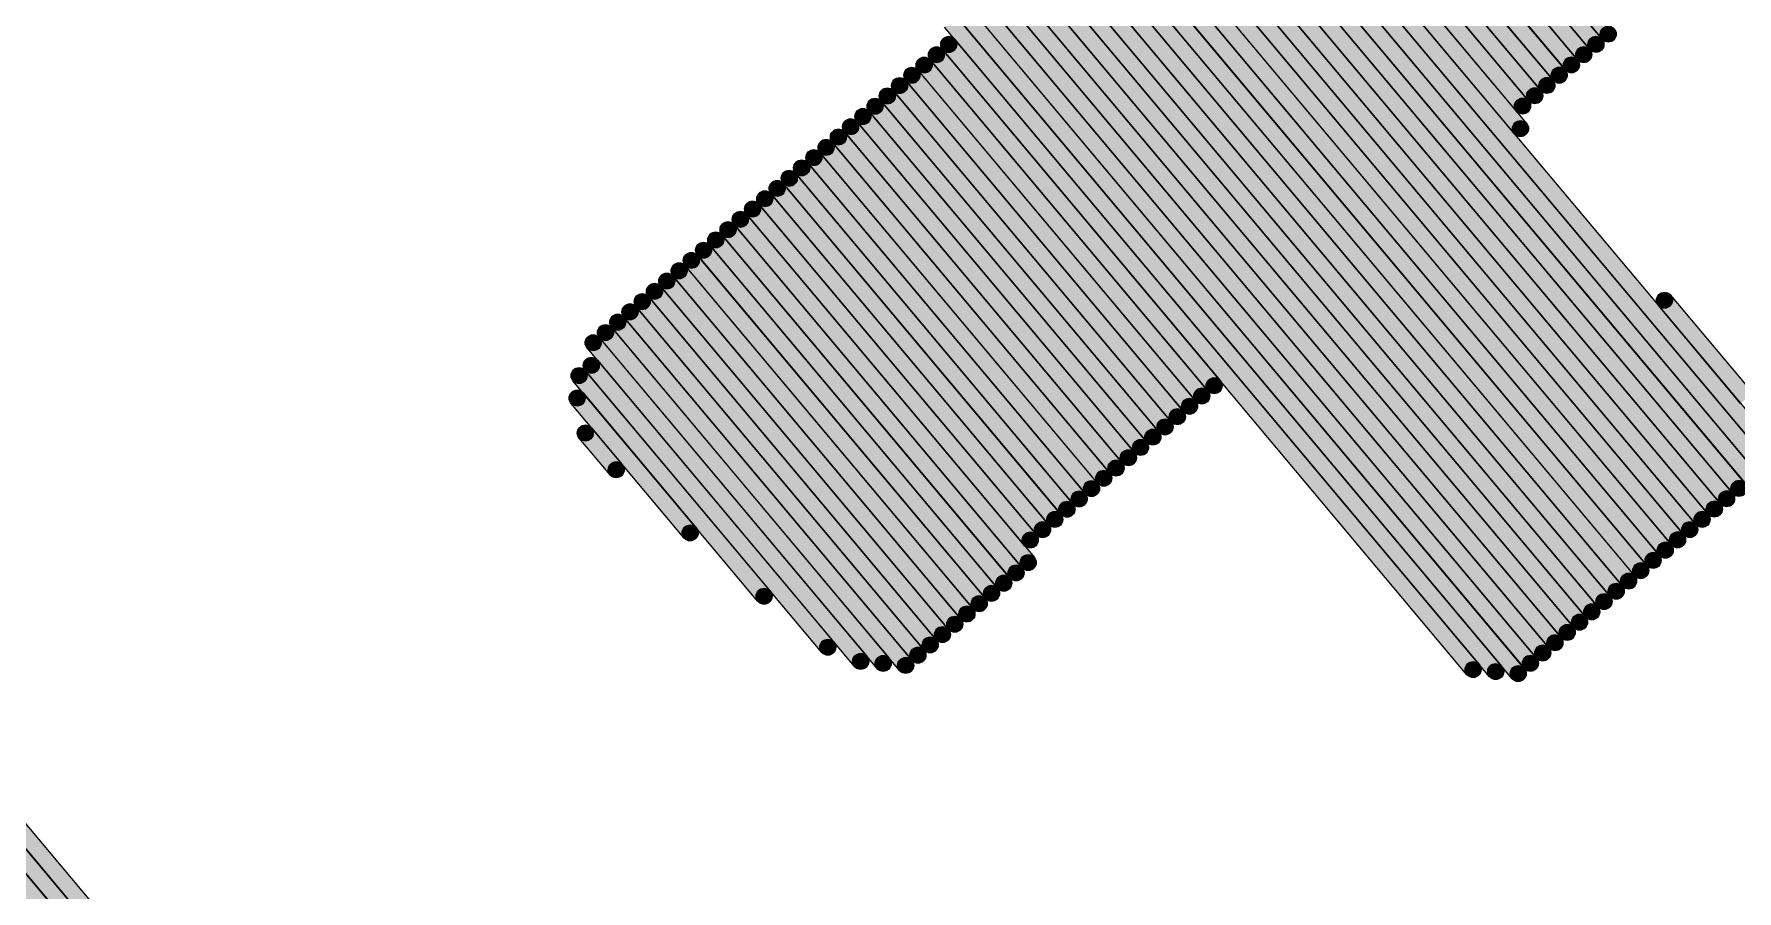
# Model space of a CAD drawing. Header units: millimetres. Extents: x -4 to 157, y -60 to 103.
# Drawn here: x 112.86 to 116.855, y -20.422 to -18.412 of the extents above; entities that cross this region are included whole.
import ezdxf

# ---------------------------------------------------------------- set-up
doc = ezdxf.new("R2010")
doc.units = ezdxf.units.MM
doc.layers.add('BottomSolder', color=6, linetype='Continuous', true_color=0xff00ff)
doc.layers.add('KeepOutLayer', color=6, linetype='Continuous', true_color=0xff00ff)

msp = doc.modelspace()

# ---------------------------------------------------------------- hatches: boundary and pattern name
at = {"layer": 'BottomSolder', "true_color": 0xff00ff}
for points in [[(91.2619, 5.3934), (91.2906, 5.4175), (114.6441, -22.4144), (114.6153, -22.4385)], [(91.2571, 5.3403), (91.2859, 5.3645), (114.5915, -22.4098), (114.5627, -22.4339)], [(91.2525, 5.2875), (91.2813, 5.3117), (114.5385, -22.4052), (114.5097, -22.4293)], [(115.2192, -17.6692), (115.2479, -17.6451), (116.8161, -19.514), (116.7874, -19.5382)], [(115.2721, -17.6738), (115.3008, -17.6496), (116.845, -19.4899), (116.8162, -19.514)], [(115.3008, -17.6498), (115.3295, -17.6256), (116.8737, -19.4657), (116.845, -19.4898)], [(115.3536, -17.6543), (115.3824, -17.6302), (116.9024, -19.4417), (116.8736, -19.4658)], [(115.4066, -17.659), (115.4353, -17.6349), (116.9068, -19.3887), (116.8781, -19.4129)], [(115.1616, -17.7175), (115.1904, -17.6934), (116.7586, -19.5622), (116.7299, -19.5864)], [(115.1905, -17.6935), (115.2192, -17.6693), (116.7875, -19.5382), (116.7587, -19.5623)], [(115.9355, -17.7053), (115.9642, -17.6811), (116.5672, -18.3999), (116.5385, -18.4241)], [(115.1331, -17.7416), (115.1619, -17.7174), (116.73, -19.5864), (116.7013, -19.6105)], [(115.8778, -17.7536), (115.9065, -17.7294), (116.5098, -18.4482), (116.4811, -18.4723)], [(115.9067, -17.7293), (115.9354, -17.7051), (116.5385, -18.424), (116.5097, -18.4482)], [(115.0753, -17.79), (115.104, -17.7658), (116.6724, -19.6345), (116.6436, -19.6586)], [(115.1042, -17.7657), (115.1329, -17.7416), (116.7011, -19.6105), (116.6724, -19.6347)], [(115.8491, -17.7777), (115.8779, -17.7535), (116.481, -18.4724), (116.4522, -18.4965)], [(115.0179, -17.8382), (115.0467, -17.814), (116.6148, -19.683), (116.5861, -19.7071)], [(115.0466, -17.8141), (115.0754, -17.7899), (116.6436, -19.6587), (116.6149, -19.6828)], [(115.7916, -17.8259), (115.8203, -17.8018), (116.4234, -18.5205), (116.3947, -18.5447)], [(115.8204, -17.8019), (115.8491, -17.7778), (116.4523, -18.4963), (116.4235, -18.5205)], [(114.9892, -17.8622), (115.018, -17.8381), (116.5861, -19.707), (116.5573, -19.7311)], [(115.7341, -17.8741), (115.7629, -17.85), (116.366, -18.5689), (116.3373, -18.593)], [(115.763, -17.85), (115.7917, -17.8259), (116.3947, -18.5446), (116.3659, -18.5687)], [(114.9317, -17.9104), (114.9604, -17.8863), (116.5286, -19.7553), (116.4999, -19.7794)], [(114.9605, -17.8864), (114.9893, -17.8623), (116.5574, -19.7311), (116.5287, -19.7552)], [(115.6525, -17.8937), (115.6813, -17.8695), (116.9116, -19.336), (116.8828, -19.3601)], [(115.7052, -17.8983), (115.734, -17.8742), (116.3613, -18.6217), (116.3326, -18.6459)], [(114.8742, -17.9587), (114.903, -17.9346), (116.4711, -19.8035), (116.4423, -19.8277)], [(114.9028, -17.9347), (114.9316, -17.9105), (116.4999, -19.7794), (116.4711, -19.8035)], [(114.8407, -18.0358), (114.8694, -18.0117), (116.4135, -19.8517), (116.3848, -19.8758)], [(114.8695, -18.0117), (114.8983, -17.9876), (116.4423, -19.8276), (116.4135, -19.8518)], [(114.8363, -18.0886), (114.8651, -18.0645), (116.3847, -19.8759), (116.3559, -19.9)], [(114.8316, -18.1416), (114.8603, -18.1175), (116.3562, -19.9001), (116.3274, -19.9242)], [(114.9959, -18.3957), (115.0247, -18.3715), (116.3032, -19.8954), (116.2745, -19.9195)], [(114.9625, -18.4726), (114.9912, -18.4485), (115.6426, -19.2248), (115.6139, -19.2489)], [(114.9912, -18.4485), (115.0199, -18.4244), (116.2503, -19.8907), (116.2215, -19.9148)], [(114.9337, -18.4968), (114.9625, -18.4727), (115.6138, -19.249), (115.585, -19.2731)], [(114.8761, -18.545), (114.9049, -18.5208), (115.5564, -19.2974), (115.5276, -19.3215)], [(114.9049, -18.5208), (114.9336, -18.4967), (115.585, -19.273), (115.5563, -19.2971)], [(114.8187, -18.5933), (114.8474, -18.5691), (115.4989, -19.3454), (115.4701, -19.3695)], [(114.8474, -18.5692), (114.8761, -18.5451), (115.5275, -19.3213), (115.4987, -19.3454)], [(114.79, -18.6174), (114.8188, -18.5933), (115.4701, -19.3696), (115.4413, -19.3937)], [(114.7324, -18.6656), (114.7611, -18.6415), (115.4125, -19.4179), (115.3838, -19.4421)], [(114.7612, -18.6416), (114.79, -18.6174), (115.4413, -19.3937), (115.4126, -19.4179)], [(114.6749, -18.714), (114.7036, -18.6898), (115.355, -19.4661), (115.3262, -19.4902)], [(114.7037, -18.6898), (114.7324, -18.6657), (115.3839, -19.442), (115.3551, -19.4661)], [(114.6463, -18.738), (114.675, -18.7139), (115.3263, -19.4902), (115.2975, -19.5144)], [(114.5886, -18.7863), (114.6173, -18.7622), (115.2688, -19.5385), (115.2401, -19.5626)], [(114.6173, -18.7623), (114.646, -18.7382), (115.2975, -19.5145), (115.2687, -19.5386)], [(114.5311, -18.8345), (114.5598, -18.8104), (115.2114, -19.5867), (115.1826, -19.6109)], [(114.5598, -18.8104), (114.5886, -18.7863), (115.2401, -19.5626), (115.2114, -19.5867)], [(114.5024, -18.8586), (114.5312, -18.8345), (115.2066, -19.6397), (115.1778, -19.6638)], [(114.4449, -18.9068), (114.4737, -18.8827), (115.1491, -19.6879), (115.1203, -19.712)], [(114.4736, -18.8829), (114.5024, -18.8587), (115.1781, -19.6639), (115.1493, -19.688)], [(114.3874, -18.9551), (114.4161, -18.931), (115.0916, -19.736), (115.0629, -19.7602)], [(114.4162, -18.9311), (114.445, -18.9069), (115.1204, -19.7119), (115.0917, -19.736)], [(114.3587, -18.9794), (114.3874, -18.9553), (115.0629, -19.7602), (115.0341, -19.7843)], [(114.3011, -19.0275), (114.3299, -19.0034), (115.0053, -19.8084), (114.9766, -19.8326)], [(114.3299, -19.0035), (114.3586, -18.9793), (115.0342, -19.7843), (115.0054, -19.8084)], [(114.2436, -19.0757), (114.2724, -19.0516), (114.9478, -19.8569), (114.9191, -19.881)], [(114.2724, -19.0517), (114.3011, -19.0276), (114.9766, -19.8328), (114.9479, -19.8569)], [(116.6704, -19.0484), (116.6992, -19.0243), (116.8922, -19.2542), (116.8635, -19.2784)], [(114.215, -19.0999), (114.2437, -19.0758), (114.9191, -19.8809), (114.8904, -19.905)], [(114.1573, -19.1482), (114.186, -19.1241), (114.8134, -19.8715), (114.7847, -19.8957)], [(114.1861, -19.1241), (114.2148, -19.1), (114.8663, -19.8763), (114.8375, -19.9005)], [(114.1241, -19.2252), (114.1528, -19.2011), (114.587, -19.7186), (114.5582, -19.7428)], [(114.1528, -19.2011), (114.1815, -19.177), (114.7364, -19.8382), (114.7077, -19.8623)], [(114.1194, -19.278), (114.1482, -19.2539), (114.4135, -19.5702), (114.3847, -19.5943)], [(114.1388, -19.3599), (114.1675, -19.3357), (114.2399, -19.4218), (114.2112, -19.446)]]:
    msp.add_hatch(color=6, dxfattribs=at).paths.add_polyline_path(points, flags=0)
h = msp.add_hatch(color=6, dxfattribs=at)
edge = h.paths.add_edge_path(flags=0)
edge.add_arc((116.5529, -18.412), 0.0188, 0, 360)
h = msp.add_hatch(color=6, dxfattribs=at)
edge = h.paths.add_edge_path(flags=0)
edge.add_arc((114.9769, -18.4606), 0.0188, 0, 360)
h = msp.add_hatch(color=6, dxfattribs=at)
edge = h.paths.add_edge_path(flags=0)
edge.add_arc((115.0056, -18.4365), 0.0188, 0, 360)
h = msp.add_hatch(color=6, dxfattribs=at)
edge = h.paths.add_edge_path(flags=0)
edge.add_arc((116.4954, -18.4603), 0.0188, 0, 360)
h = msp.add_hatch(color=6, dxfattribs=at)
edge = h.paths.add_edge_path(flags=0)
edge.add_arc((116.5241, -18.4361), 0.0188, 0, 360)
h = msp.add_hatch(color=6, dxfattribs=at)
edge = h.paths.add_edge_path(flags=0)
edge.add_arc((114.9193, -18.5087), 0.0188, 0, 360)
h = msp.add_hatch(color=6, dxfattribs=at)
edge = h.paths.add_edge_path(flags=0)
edge.add_arc((114.9481, -18.4847), 0.0188, 0, 360)
h = msp.add_hatch(color=6, dxfattribs=at)
edge = h.paths.add_edge_path(flags=0)
edge.add_arc((116.4379, -18.5084), 0.0188, 0, 360)
h = msp.add_hatch(color=6, dxfattribs=at)
edge = h.paths.add_edge_path(flags=0)
edge.add_arc((116.4666, -18.4844), 0.0188, 0, 360)
h = msp.add_hatch(color=6, dxfattribs=at)
edge = h.paths.add_edge_path(flags=0)
edge.add_arc((114.8905, -18.5329), 0.0188, 0, 360)
h = msp.add_hatch(color=6, dxfattribs=at)
edge = h.paths.add_edge_path(flags=0)
edge.add_arc((116.409, -18.5326), 0.0188, 0, 360)
h = msp.add_hatch(color=6, dxfattribs=at)
edge = h.paths.add_edge_path(flags=0)
edge.add_arc((114.833, -18.5812), 0.0188, 0, 360)
h = msp.add_hatch(color=6, dxfattribs=at)
edge = h.paths.add_edge_path(flags=0)
edge.add_arc((114.8617, -18.5572), 0.0188, 0, 360)
h = msp.add_hatch(color=6, dxfattribs=at)
edge = h.paths.add_edge_path(flags=0)
edge.add_arc((116.3517, -18.5809), 0.0188, 0, 360)
h = msp.add_hatch(color=6, dxfattribs=at)
edge = h.paths.add_edge_path(flags=0)
edge.add_arc((116.3803, -18.5567), 0.0188, 0, 360)
h = msp.add_hatch(color=6, dxfattribs=at)
edge = h.paths.add_edge_path(flags=0)
edge.add_arc((114.7756, -18.6295), 0.0188, 0, 360)
h = msp.add_hatch(color=6, dxfattribs=at)
edge = h.paths.add_edge_path(flags=0)
edge.add_arc((114.8044, -18.6054), 0.0188, 0, 360)
h = msp.add_hatch(color=6, dxfattribs=at)
edge = h.paths.add_edge_path(flags=0)
edge.add_arc((116.347, -18.6338), 0.0188, 0, 360)
h = msp.add_hatch(color=6, dxfattribs=at)
edge = h.paths.add_edge_path(flags=0)
edge.add_arc((114.7468, -18.6535), 0.0188, 0, 360)
h = msp.add_hatch(color=6, dxfattribs=at)
edge = h.paths.add_edge_path(flags=0)
edge.add_arc((114.6893, -18.7019), 0.0188, 0, 360)
h = msp.add_hatch(color=6, dxfattribs=at)
edge = h.paths.add_edge_path(flags=0)
edge.add_arc((114.7181, -18.6778), 0.0188, 0, 360)
h = msp.add_hatch(color=6, dxfattribs=at)
edge = h.paths.add_edge_path(flags=0)
edge.add_arc((114.6317, -18.7503), 0.0188, 0, 360)
h = msp.add_hatch(color=6, dxfattribs=at)
edge = h.paths.add_edge_path(flags=0)
edge.add_arc((114.6607, -18.726), 0.0188, 0, 360)
h = msp.add_hatch(color=6, dxfattribs=at)
edge = h.paths.add_edge_path(flags=0)
edge.add_arc((114.603, -18.7742), 0.0188, 0, 360)
h = msp.add_hatch(color=6, dxfattribs=at)
edge = h.paths.add_edge_path(flags=0)
edge.add_arc((114.5455, -18.8224), 0.0188, 0, 360)
h = msp.add_hatch(color=6, dxfattribs=at)
edge = h.paths.add_edge_path(flags=0)
edge.add_arc((114.5742, -18.7983), 0.0188, 0, 360)
h = msp.add_hatch(color=6, dxfattribs=at)
edge = h.paths.add_edge_path(flags=0)
edge.add_arc((114.488, -18.8708), 0.0188, 0, 360)
h = msp.add_hatch(color=6, dxfattribs=at)
edge = h.paths.add_edge_path(flags=0)
edge.add_arc((114.5168, -18.8466), 0.0188, 0, 360)
h = msp.add_hatch(color=6, dxfattribs=at)
edge = h.paths.add_edge_path(flags=0)
edge.add_arc((114.4593, -18.8948), 0.0188, 0, 360)
h = msp.add_hatch(color=6, dxfattribs=at)
edge = h.paths.add_edge_path(flags=0)
edge.add_arc((114.4018, -18.9431), 0.0188, 0, 360)
h = msp.add_hatch(color=6, dxfattribs=at)
edge = h.paths.add_edge_path(flags=0)
edge.add_arc((114.4306, -18.919), 0.0188, 0, 360)
h = msp.add_hatch(color=6, dxfattribs=at)
edge = h.paths.add_edge_path(flags=0)
edge.add_arc((114.3442, -18.9914), 0.0188, 0, 360)
h = msp.add_hatch(color=6, dxfattribs=at)
edge = h.paths.add_edge_path(flags=0)
edge.add_arc((114.3731, -18.9674), 0.0188, 0, 360)
h = msp.add_hatch(color=6, dxfattribs=at)
edge = h.paths.add_edge_path(flags=0)
edge.add_arc((114.3155, -19.0155), 0.0188, 0, 360)
h = msp.add_hatch(color=6, dxfattribs=at)
edge = h.paths.add_edge_path(flags=0)
edge.add_arc((114.258, -19.0636), 0.0188, 0, 360)
h = msp.add_hatch(color=6, dxfattribs=at)
edge = h.paths.add_edge_path(flags=0)
edge.add_arc((114.2867, -19.0397), 0.0188, 0, 360)
h = msp.add_hatch(color=6, dxfattribs=at)
edge = h.paths.add_edge_path(flags=0)
edge.add_arc((116.6848, -19.0363), 0.0188, 0, 360)
h = msp.add_hatch(color=6, dxfattribs=at)
edge = h.paths.add_edge_path(flags=0)
edge.add_arc((114.2005, -19.1121), 0.0188, 0, 360)
h = msp.add_hatch(color=6, dxfattribs=at)
edge = h.paths.add_edge_path(flags=0)
edge.add_arc((114.2293, -19.0878), 0.0188, 0, 360)
h = msp.add_hatch(color=6, dxfattribs=at)
edge = h.paths.add_edge_path(flags=0)
edge.add_arc((114.1716, -19.1362), 0.0188, 0, 360)
h = msp.add_hatch(color=6, dxfattribs=at)
edge = h.paths.add_edge_path(flags=0)
edge.add_arc((114.1672, -19.1891), 0.0188, 0, 360)
h = msp.add_hatch(color=6, dxfattribs=at)
edge = h.paths.add_edge_path(flags=0)
edge.add_arc((114.1385, -19.2131), 0.0188, 0, 360)
h = msp.add_hatch(color=6, dxfattribs=at)
edge = h.paths.add_edge_path(flags=0)
edge.add_arc((114.1338, -19.266), 0.0188, 0, 360)
h = msp.add_hatch(color=6, dxfattribs=at)
edge = h.paths.add_edge_path(flags=0)
edge.add_arc((115.5994, -19.261), 0.0188, 0, 360)
h = msp.add_hatch(color=6, dxfattribs=at)
edge = h.paths.add_edge_path(flags=0)
edge.add_arc((115.6283, -19.2369), 0.0188, 0, 360)
h = msp.add_hatch(color=6, dxfattribs=at)
edge = h.paths.add_edge_path(flags=0)
edge.add_arc((115.542, -19.3094), 0.0188, 0, 360)
h = msp.add_hatch(color=6, dxfattribs=at)
edge = h.paths.add_edge_path(flags=0)
edge.add_arc((115.5707, -19.285), 0.0188, 0, 360)
h = msp.add_hatch(color=6, dxfattribs=at)
edge = h.paths.add_edge_path(flags=0)
edge.add_arc((114.1531, -19.3478), 0.0188, 0, 360)
h = msp.add_hatch(color=6, dxfattribs=at)
edge = h.paths.add_edge_path(flags=0)
edge.add_arc((115.5131, -19.3334), 0.0188, 0, 360)
h = msp.add_hatch(color=6, dxfattribs=at)
edge = h.paths.add_edge_path(flags=0)
edge.add_arc((115.4557, -19.3817), 0.0188, 0, 360)
h = msp.add_hatch(color=6, dxfattribs=at)
edge = h.paths.add_edge_path(flags=0)
edge.add_arc((115.4845, -19.3575), 0.0188, 0, 360)
h = msp.add_hatch(color=6, dxfattribs=at)
edge = h.paths.add_edge_path(flags=0)
edge.add_arc((115.3982, -19.43), 0.0188, 0, 360)
h = msp.add_hatch(color=6, dxfattribs=at)
edge = h.paths.add_edge_path(flags=0)
edge.add_arc((115.427, -19.4058), 0.0188, 0, 360)
h = msp.add_hatch(color=6, dxfattribs=at)
edge = h.paths.add_edge_path(flags=0)
edge.add_arc((114.2256, -19.4339), 0.0188, 0, 360)
h = msp.add_hatch(color=6, dxfattribs=at)
edge = h.paths.add_edge_path(flags=0)
edge.add_arc((115.3695, -19.454), 0.0188, 0, 360)
h = msp.add_hatch(color=6, dxfattribs=at)
edge = h.paths.add_edge_path(flags=0)
edge.add_arc((115.3119, -19.5023), 0.0188, 0, 360)
h = msp.add_hatch(color=6, dxfattribs=at)
edge = h.paths.add_edge_path(flags=0)
edge.add_arc((115.3406, -19.4781), 0.0188, 0, 360)
h = msp.add_hatch(color=6, dxfattribs=at)
edge = h.paths.add_edge_path(flags=0)
edge.add_arc((116.8306, -19.502), 0.0188, 0, 360)
h = msp.add_hatch(color=6, dxfattribs=at)
edge = h.paths.add_edge_path(flags=0)
edge.add_arc((116.8594, -19.4777), 0.0188, 0, 360)
h = msp.add_hatch(color=6, dxfattribs=at)
edge = h.paths.add_edge_path(flags=0)
edge.add_arc((115.2544, -19.5506), 0.0188, 0, 360)
h = msp.add_hatch(color=6, dxfattribs=at)
edge = h.paths.add_edge_path(flags=0)
edge.add_arc((115.2831, -19.5265), 0.0188, 0, 360)
h = msp.add_hatch(color=6, dxfattribs=at)
edge = h.paths.add_edge_path(flags=0)
edge.add_arc((116.7731, -19.5503), 0.0188, 0, 360)
h = msp.add_hatch(color=6, dxfattribs=at)
edge = h.paths.add_edge_path(flags=0)
edge.add_arc((116.8017, -19.5261), 0.0188, 0, 360)
h = msp.add_hatch(color=6, dxfattribs=at)
edge = h.paths.add_edge_path(flags=0)
edge.add_arc((114.3991, -19.5822), 0.0188, 0, 360)
h = msp.add_hatch(color=6, dxfattribs=at)
edge = h.paths.add_edge_path(flags=0)
edge.add_arc((115.2257, -19.5746), 0.0188, 0, 360)
h = msp.add_hatch(color=6, dxfattribs=at)
edge = h.paths.add_edge_path(flags=0)
edge.add_arc((116.7442, -19.5743), 0.0188, 0, 360)
h = msp.add_hatch(color=6, dxfattribs=at)
edge = h.paths.add_edge_path(flags=0)
edge.add_arc((115.197, -19.5988), 0.0188, 0, 360)
h = msp.add_hatch(color=6, dxfattribs=at)
edge = h.paths.add_edge_path(flags=0)
edge.add_arc((116.6867, -19.6226), 0.0188, 0, 360)
h = msp.add_hatch(color=6, dxfattribs=at)
edge = h.paths.add_edge_path(flags=0)
edge.add_arc((116.7156, -19.5984), 0.0188, 0, 360)
h = msp.add_hatch(color=6, dxfattribs=at)
edge = h.paths.add_edge_path(flags=0)
edge.add_arc((115.1922, -19.6517), 0.0188, 0, 360)
h = msp.add_hatch(color=6, dxfattribs=at)
edge = h.paths.add_edge_path(flags=0)
edge.add_arc((116.6292, -19.6707), 0.0188, 0, 360)
h = msp.add_hatch(color=6, dxfattribs=at)
edge = h.paths.add_edge_path(flags=0)
edge.add_arc((116.658, -19.6466), 0.0188, 0, 360)
h = msp.add_hatch(color=6, dxfattribs=at)
edge = h.paths.add_edge_path(flags=0)
edge.add_arc((115.1347, -19.7), 0.0188, 0, 360)
h = msp.add_hatch(color=6, dxfattribs=at)
edge = h.paths.add_edge_path(flags=0)
edge.add_arc((115.1637, -19.6759), 0.0188, 0, 360)
h = msp.add_hatch(color=6, dxfattribs=at)
edge = h.paths.add_edge_path(flags=0)
edge.add_arc((116.6005, -19.6951), 0.0188, 0, 360)
h = msp.add_hatch(color=6, dxfattribs=at)
edge = h.paths.add_edge_path(flags=0)
edge.add_arc((114.5726, -19.7307), 0.0188, 0, 360)
h = msp.add_hatch(color=6, dxfattribs=at)
edge = h.paths.add_edge_path(flags=0)
edge.add_arc((115.0773, -19.7481), 0.0188, 0, 360)
h = msp.add_hatch(color=6, dxfattribs=at)
edge = h.paths.add_edge_path(flags=0)
edge.add_arc((115.1061, -19.7239), 0.0188, 0, 360)
h = msp.add_hatch(color=6, dxfattribs=at)
edge = h.paths.add_edge_path(flags=0)
edge.add_arc((116.543, -19.7431), 0.0188, 0, 360)
h = msp.add_hatch(color=6, dxfattribs=at)
edge = h.paths.add_edge_path(flags=0)
edge.add_arc((116.5717, -19.719), 0.0188, 0, 360)
h = msp.add_hatch(color=6, dxfattribs=at)
edge = h.paths.add_edge_path(flags=0)
edge.add_arc((115.0485, -19.7723), 0.0188, 0, 360)
h = msp.add_hatch(color=6, dxfattribs=at)
edge = h.paths.add_edge_path(flags=0)
edge.add_arc((116.4855, -19.7915), 0.0188, 0, 360)
h = msp.add_hatch(color=6, dxfattribs=at)
edge = h.paths.add_edge_path(flags=0)
edge.add_arc((116.5142, -19.7673), 0.0188, 0, 360)
h = msp.add_hatch(color=6, dxfattribs=at)
edge = h.paths.add_edge_path(flags=0)
edge.add_arc((114.9909, -19.8205), 0.0188, 0, 360)
h = msp.add_hatch(color=6, dxfattribs=at)
edge = h.paths.add_edge_path(flags=0)
edge.add_arc((115.0198, -19.7964), 0.0188, 0, 360)
h = msp.add_hatch(color=6, dxfattribs=at)
edge = h.paths.add_edge_path(flags=0)
edge.add_arc((116.4567, -19.8156), 0.0188, 0, 360)
h = msp.add_hatch(color=6, dxfattribs=at)
edge = h.paths.add_edge_path(flags=0)
edge.add_arc((114.722, -19.8503), 0.0188, 0, 360)
h = msp.add_hatch(color=6, dxfattribs=at)
edge = h.paths.add_edge_path(flags=0)
edge.add_arc((114.9335, -19.8689), 0.0188, 0, 360)
h = msp.add_hatch(color=6, dxfattribs=at)
edge = h.paths.add_edge_path(flags=0)
edge.add_arc((114.9622, -19.8448), 0.0188, 0, 360)
h = msp.add_hatch(color=6, dxfattribs=at)
edge = h.paths.add_edge_path(flags=0)
edge.add_arc((116.3992, -19.8638), 0.0188, 0, 360)
h = msp.add_hatch(color=6, dxfattribs=at)
edge = h.paths.add_edge_path(flags=0)
edge.add_arc((116.4279, -19.8397), 0.0188, 0, 360)
h = msp.add_hatch(color=6, dxfattribs=at)
edge = h.paths.add_edge_path(flags=0)
edge.add_arc((114.7991, -19.8836), 0.0188, 0, 360)
h = msp.add_hatch(color=6, dxfattribs=at)
edge = h.paths.add_edge_path(flags=0)
edge.add_arc((114.8519, -19.8884), 0.0188, 0, 360)
h = msp.add_hatch(color=6, dxfattribs=at)
edge = h.paths.add_edge_path(flags=0)
edge.add_arc((114.9047, -19.893), 0.0188, 0, 360)
h = msp.add_hatch(color=6, dxfattribs=at)
edge = h.paths.add_edge_path(flags=0)
edge.add_arc((116.2359, -19.9028), 0.0188, 0, 360)
h = msp.add_hatch(color=6, dxfattribs=at)
edge = h.paths.add_edge_path(flags=0)
edge.add_arc((116.2888, -19.9074), 0.0188, 0, 360)
h = msp.add_hatch(color=6, dxfattribs=at)
edge = h.paths.add_edge_path(flags=0)
edge.add_arc((116.3418, -19.9121), 0.0188, 0, 360)
h = msp.add_hatch(color=6, dxfattribs=at)
edge = h.paths.add_edge_path(flags=0)
edge.add_arc((116.3703, -19.888), 0.0188, 0, 360)

# ---------------------------------------------------------------- linework, layer by layer
at = {"layer": 'BottomSolder', "color": 6, "true_color": 0xff00ff}
for p, q in [((114.6153, -22.4385), (91.2619, 5.3934)), ((91.2906, 5.4175), (114.6441, -22.4144)), ((91.2859, 5.3645), (114.5915, -22.4098)), ((114.5627, -22.4339), (91.2571, 5.3403)), ((91.2813, 5.3117), (114.5385, -22.4052)), ((115.2479, -17.6451), (116.8161, -19.514)), ((115.3008, -17.6496), (116.845, -19.4899)), ((116.845, -19.4898), (115.3008, -17.6498)), ((115.3295, -17.6256), (116.8737, -19.4657)), ((116.8736, -19.4658), (115.3536, -17.6543)), ((115.3824, -17.6302), (116.9024, -19.4417)), ((115.4353, -17.6349), (116.9068, -19.3887)), ((115.1904, -17.6934), (116.7586, -19.5622)), ((116.7587, -19.5623), (115.1905, -17.6935)), ((116.7874, -19.5382), (115.2192, -17.6692)), ((115.2192, -17.6693), (116.7875, -19.5382)), ((116.8162, -19.514), (115.2721, -17.6738)), ((116.8781, -19.4129), (115.4066, -17.659)), ((116.7299, -19.5864), (115.1616, -17.7175)), ((115.1619, -17.7174), (116.73, -19.5864)), ((115.9065, -17.7294), (116.5098, -18.4482)), ((116.5097, -18.4482), (115.9067, -17.7293)), ((115.9354, -17.7051), (116.5385, -18.424)), ((116.5385, -18.4241), (115.9355, -17.7053)), ((115.104, -17.7658), (116.6724, -19.6345)), ((116.6724, -19.6347), (115.1042, -17.7657)), ((115.1329, -17.7416), (116.7011, -19.6105)), ((116.7013, -19.6105), (115.1331, -17.7416)), ((116.4811, -18.4723), (115.8778, -17.7536)), ((115.8779, -17.7535), (116.481, -18.4724)), ((116.6149, -19.6828), (115.0466, -17.8141)), ((115.0467, -17.814), (116.6148, -19.683)), ((116.6436, -19.6586), (115.0753, -17.79)), ((115.0754, -17.7899), (116.6436, -19.6587)), ((115.8203, -17.8018), (116.4234, -18.5205)), ((116.4235, -18.5205), (115.8204, -17.8019)), ((116.4522, -18.4965), (115.8491, -17.7777)), ((115.8491, -17.7778), (116.4523, -18.4963)), ((116.5861, -19.7071), (115.0179, -17.8382)), ((115.018, -17.8381), (116.5861, -19.707)), ((115.7629, -17.85), (116.366, -18.5689)), ((116.3659, -18.5687), (115.763, -17.85)), ((116.3947, -18.5447), (115.7916, -17.8259)), ((115.7917, -17.8259), (116.3947, -18.5446)), ((114.9604, -17.8863), (116.5286, -19.7553)), ((116.5287, -19.7552), (114.9605, -17.8864)), ((116.5573, -19.7311), (114.9892, -17.8622)), ((114.9893, -17.8623), (116.5574, -19.7311)), ((116.8828, -19.3601), (115.6525, -17.8937)), ((115.6813, -17.8695), (116.9116, -19.336)), ((115.734, -17.8742), (116.3613, -18.6217)), ((116.3373, -18.593), (115.7341, -17.8741)), ((116.4711, -19.8035), (114.9028, -17.9347)), ((114.903, -17.9346), (116.4711, -19.8035)), ((114.9316, -17.9105), (116.4999, -19.7794)), ((116.4999, -19.7794), (114.9317, -17.9104)), ((116.3326, -18.6459), (115.7052, -17.8983)), ((116.4423, -19.8277), (114.8742, -17.9587)), ((114.8694, -18.0117), (116.4135, -19.8517)), ((116.4135, -19.8518), (114.8695, -18.0117)), ((114.8983, -17.9876), (116.4423, -19.8276)), ((116.3848, -19.8758), (114.8407, -18.0358)), ((116.3559, -19.9), (114.8363, -18.0886)), ((114.8651, -18.0645), (116.3847, -19.8759)), ((114.8603, -18.1175), (116.3562, -19.9001)), ((116.3274, -19.9242), (114.8316, -18.1416)), ((115.0247, -18.3715), (116.3032, -19.8954)), ((116.2745, -19.9195), (114.9959, -18.3957)), ((116.5672, -18.3999), (116.5385, -18.4241)), ((114.9625, -18.4726), (114.9912, -18.4485)), ((114.9912, -18.4485), (115.0199, -18.4244)), ((116.2215, -19.9148), (114.9912, -18.4485)), ((114.9912, -18.4485), (115.6426, -19.2248)), ((115.0199, -18.4244), (116.2503, -19.8907)), ((116.5098, -18.4482), (116.4811, -18.4723)), ((116.5385, -18.424), (116.5097, -18.4482)), ((114.9337, -18.4968), (114.9625, -18.4727)), ((115.6139, -19.2489), (114.9625, -18.4726)), ((114.9625, -18.4727), (115.6138, -19.249)), ((116.481, -18.4724), (116.4522, -18.4965)), ((114.8761, -18.545), (114.9049, -18.5208)), ((114.9049, -18.5208), (114.9336, -18.4967)), ((115.5563, -19.2971), (114.9049, -18.5208)), ((114.9049, -18.5208), (115.5564, -19.2974)), ((114.9336, -18.4967), (115.585, -19.273)), ((115.585, -19.2731), (114.9337, -18.4968)), ((116.4234, -18.5205), (116.3947, -18.5447)), ((116.4523, -18.4963), (116.4235, -18.5205)), ((114.8187, -18.5933), (114.8474, -18.5691)), ((114.8474, -18.5692), (114.8761, -18.5451)), ((114.8474, -18.5691), (115.4989, -19.3454)), ((115.4987, -19.3454), (114.8474, -18.5692)), ((115.5276, -19.3215), (114.8761, -18.545)), ((114.8761, -18.5451), (115.5275, -19.3213)), ((116.366, -18.5689), (116.3373, -18.593)), ((116.3947, -18.5446), (116.3659, -18.5687)), ((114.79, -18.6174), (114.8188, -18.5933)), ((115.4701, -19.3695), (114.8187, -18.5933)), ((114.8188, -18.5933), (115.4701, -19.3696)), ((114.7324, -18.6656), (114.7611, -18.6415)), ((114.7611, -18.6415), (115.4125, -19.4179)), ((114.7612, -18.6416), (114.79, -18.6174)), ((115.4126, -19.4179), (114.7612, -18.6416)), ((115.4413, -19.3937), (114.79, -18.6174)), ((114.79, -18.6174), (115.4413, -19.3937)), ((116.3613, -18.6217), (116.3326, -18.6459)), ((114.6749, -18.714), (114.7036, -18.6898)), ((114.7036, -18.6898), (115.355, -19.4661)), ((114.7037, -18.6898), (114.7324, -18.6657)), ((115.3551, -19.4661), (114.7037, -18.6898)), ((115.3838, -19.4421), (114.7324, -18.6656)), ((114.7324, -18.6657), (115.3839, -19.442)), ((114.6463, -18.738), (114.675, -18.7139)), ((115.3262, -19.4902), (114.6749, -18.714)), ((114.675, -18.7139), (115.3263, -19.4902)), ((114.5886, -18.7863), (114.6173, -18.7622)), ((114.6173, -18.7623), (114.646, -18.7382)), ((114.6173, -18.7622), (115.2688, -19.5385)), ((115.2687, -19.5386), (114.6173, -18.7623)), ((114.646, -18.7382), (115.2975, -19.5145)), ((115.2975, -19.5144), (114.6463, -18.738)), ((114.5311, -18.8345), (114.5598, -18.8104)), ((114.5598, -18.8104), (114.5886, -18.7863)), ((115.2114, -19.5867), (114.5598, -18.8104)), ((114.5598, -18.8104), (115.2114, -19.5867)), ((115.2401, -19.5626), (114.5886, -18.7863)), ((114.5886, -18.7863), (115.2401, -19.5626)), ((114.5024, -18.8586), (114.5312, -18.8345)), ((115.1826, -19.6109), (114.5311, -18.8345)), ((114.5312, -18.8345), (115.2066, -19.6397)), ((114.4449, -18.9068), (114.4737, -18.8827)), ((114.4736, -18.8829), (114.5024, -18.8587)), ((115.1493, -19.688), (114.4736, -18.8829)), ((114.4737, -18.8827), (115.1491, -19.6879)), ((115.1778, -19.6638), (114.5024, -18.8586)), ((114.5024, -18.8587), (115.1781, -19.6639)), ((114.3874, -18.9551), (114.4161, -18.931)), ((114.4161, -18.931), (115.0916, -19.736)), ((114.4162, -18.9311), (114.445, -18.9069)), ((115.0917, -19.736), (114.4162, -18.9311)), ((115.1203, -19.712), (114.4449, -18.9068)), ((114.445, -18.9069), (115.1204, -19.7119)), ((114.3587, -18.9794), (114.3874, -18.9553)), ((115.0629, -19.7602), (114.3874, -18.9551)), ((114.3874, -18.9553), (115.0629, -19.7602)), ((114.3011, -19.0275), (114.3299, -19.0034)), ((114.3299, -19.0035), (114.3586, -18.9793)), ((114.3299, -19.0034), (115.0053, -19.8084)), ((115.0054, -19.8084), (114.3299, -19.0035)), ((114.3586, -18.9793), (115.0342, -19.7843)), ((115.0341, -19.7843), (114.3587, -18.9794)), ((114.2436, -19.0757), (114.2724, -19.0516)), ((114.2724, -19.0517), (114.3011, -19.0276)), ((114.2724, -19.0516), (114.9478, -19.8569)), ((114.9479, -19.8569), (114.2724, -19.0517)), ((114.9766, -19.8326), (114.3011, -19.0275)), ((114.3011, -19.0276), (114.9766, -19.8328)), ((116.6704, -19.0484), (116.6992, -19.0243)), ((116.8635, -19.2784), (116.6704, -19.0484)), ((116.6992, -19.0243), (116.8922, -19.2542)), ((114.215, -19.0999), (114.2437, -19.0758)), ((114.9191, -19.881), (114.2436, -19.0757)), ((114.2437, -19.0758), (114.9191, -19.8809)), ((114.1573, -19.1482), (114.186, -19.1241)), ((114.186, -19.1241), (114.8134, -19.8715)), ((114.1861, -19.1241), (114.2148, -19.1)), ((114.8375, -19.9005), (114.1861, -19.1241)), ((114.2148, -19.1), (114.8663, -19.8763)), ((114.8904, -19.905), (114.215, -19.0999)), ((114.7847, -19.8957), (114.1573, -19.1482)), ((114.1241, -19.2252), (114.1528, -19.2011)), ((114.1528, -19.2011), (114.1815, -19.177)), ((114.7077, -19.8623), (114.1528, -19.2011)), ((114.1528, -19.2011), (114.587, -19.7186)), ((114.1815, -19.177), (114.7364, -19.8382)), ((114.1194, -19.278), (114.1482, -19.2539)), ((114.5582, -19.7428), (114.1241, -19.2252)), ((114.1482, -19.2539), (114.4135, -19.5702)), ((115.6138, -19.249), (115.585, -19.2731)), ((115.6426, -19.2248), (115.6139, -19.2489)), ((114.3847, -19.5943), (114.1194, -19.278)), ((115.585, -19.273), (115.5563, -19.2971)), ((115.5275, -19.3213), (115.4987, -19.3454)), ((115.5564, -19.2974), (115.5276, -19.3215)), ((114.1388, -19.3599), (114.1675, -19.3357)), ((114.2112, -19.446), (114.1388, -19.3599)), ((114.1675, -19.3357), (114.2399, -19.4218)), ((115.4701, -19.3696), (115.4413, -19.3937)), ((115.4989, -19.3454), (115.4701, -19.3695)), ((115.4413, -19.3937), (115.4126, -19.4179)), ((114.2399, -19.4218), (114.2112, -19.446)), ((115.3839, -19.442), (115.3551, -19.4661)), ((115.4125, -19.4179), (115.3838, -19.4421)), ((115.3263, -19.4902), (115.2975, -19.5144)), ((115.355, -19.4661), (115.3262, -19.4902)), ((116.845, -19.4899), (116.8162, -19.514)), ((116.8737, -19.4657), (116.845, -19.4898)), ((115.2975, -19.5145), (115.2687, -19.5386)), ((116.8161, -19.514), (116.7874, -19.5382)), ((114.4135, -19.5702), (114.3847, -19.5943)), ((115.2401, -19.5626), (115.2114, -19.5867)), ((115.2688, -19.5385), (115.2401, -19.5626)), ((116.7586, -19.5622), (116.7299, -19.5864)), ((116.7875, -19.5382), (116.7587, -19.5623)), ((115.2114, -19.5867), (115.1826, -19.6109)), ((116.7011, -19.6105), (116.6724, -19.6347)), ((116.73, -19.5864), (116.7013, -19.6105)), ((115.2066, -19.6397), (115.1778, -19.6638)), ((116.6724, -19.6345), (116.6436, -19.6586)), ((115.1491, -19.6879), (115.1203, -19.712)), ((115.1781, -19.6639), (115.1493, -19.688)), ((116.6148, -19.683), (116.5861, -19.7071)), ((116.6436, -19.6587), (116.6149, -19.6828)), ((114.587, -19.7186), (114.5582, -19.7428)), ((115.1204, -19.7119), (115.0917, -19.736)), ((116.5574, -19.7311), (116.5287, -19.7552)), ((116.5861, -19.707), (116.5573, -19.7311)), ((115.0629, -19.7602), (115.0341, -19.7843)), ((115.0916, -19.736), (115.0629, -19.7602)), ((116.5286, -19.7553), (116.4999, -19.7794)), ((115.0053, -19.8084), (114.9766, -19.8326)), ((115.0342, -19.7843), (115.0054, -19.8084)), ((116.4711, -19.8035), (116.4423, -19.8277)), ((116.4999, -19.7794), (116.4711, -19.8035)), ((114.7364, -19.8382), (114.7077, -19.8623)), ((114.9766, -19.8328), (114.9479, -19.8569)), ((116.4135, -19.8517), (116.3848, -19.8758)), ((116.4423, -19.8276), (116.4135, -19.8518)), ((114.8134, -19.8715), (114.7847, -19.8957)), ((114.8663, -19.8763), (114.8375, -19.9005)), ((114.9191, -19.8809), (114.8904, -19.905)), ((114.9478, -19.8569), (114.9191, -19.881)), ((116.2503, -19.8907), (116.2215, -19.9148)), ((116.3847, -19.8759), (116.3559, -19.9)), ((116.3032, -19.8954), (116.2745, -19.9195)), ((116.3562, -19.9001), (116.3274, -19.9242))]:
    msp.add_line(p, q, dxfattribs=at)
at = {"layer": 'BottomSolder'}
for centre in [(116.5529, -18.412), (114.9769, -18.4606), (115.0056, -18.4365), (116.4954, -18.4603), (116.5241, -18.4361), (114.9193, -18.5087), (114.9481, -18.4847), (116.4379, -18.5084), (116.4666, -18.4844), (114.8905, -18.5329), (116.409, -18.5326), (114.833, -18.5812), (114.8617, -18.5572), (116.3517, -18.5809), (116.3803, -18.5567), (114.7756, -18.6295), (114.8044, -18.6054), (116.347, -18.6338), (114.7468, -18.6535), (114.6893, -18.7019), (114.7181, -18.6778), (114.6317, -18.7503), (114.6607, -18.726), (114.603, -18.7742), (114.5455, -18.8224), (114.5742, -18.7983), (114.488, -18.8708), (114.5168, -18.8466), (114.4593, -18.8948), (114.4018, -18.9431), (114.4306, -18.919), (114.3442, -18.9914), (114.3731, -18.9674), (114.3155, -19.0155), (114.258, -19.0636), (114.2867, -19.0397), (116.6848, -19.0363), (114.2005, -19.1121), (114.2293, -19.0878), (114.1716, -19.1362), (114.1672, -19.1891), (114.1385, -19.2131), (114.1338, -19.266), (115.5994, -19.261), (115.6283, -19.2369), (115.542, -19.3094), (115.5707, -19.285), (114.1531, -19.3478), (115.5131, -19.3334), (115.4557, -19.3817), (115.4845, -19.3575), (115.3982, -19.43), (115.427, -19.4058), (114.2256, -19.4339), (115.3695, -19.454), (115.3119, -19.5023), (115.3406, -19.4781), (116.8306, -19.502), (116.8594, -19.4777), (115.2544, -19.5506), (115.2831, -19.5265), (116.7731, -19.5503), (116.8017, -19.5261), (114.3991, -19.5822), (115.2257, -19.5746), (116.7442, -19.5743), (115.197, -19.5988), (116.6867, -19.6226), (116.7156, -19.5984), (115.1922, -19.6517), (116.6292, -19.6707), (116.658, -19.6466), (115.1347, -19.7), (115.1637, -19.6759), (116.6005, -19.6951), (114.5726, -19.7307), (115.0773, -19.7481), (115.1061, -19.7239), (116.543, -19.7431), (116.5717, -19.719), (115.0485, -19.7723), (116.4855, -19.7915), (116.5142, -19.7673), (114.9909, -19.8205), (115.0198, -19.7964), (116.4567, -19.8156), (114.722, -19.8503), (114.9335, -19.8689), (114.9622, -19.8448), (116.3992, -19.8638), (116.4279, -19.8397), (114.7991, -19.8836), (114.8519, -19.8884), (114.9047, -19.893), (116.2359, -19.9028), (116.2888, -19.9074), (116.3418, -19.9121), (116.3703, -19.888)]:
    msp.add_circle(centre, 0.0188, dxfattribs=at)
at = {"layer": 'KeepOutLayer'}
msp.add_lwpolyline([(122.2126, -14.3701, 0.8, 0.8, -0.414214), (112.3701, -24.2126, 0.8, 0.8, 0)], format="xyseb", dxfattribs=at)

doc.saveas('drawing.dxf')
